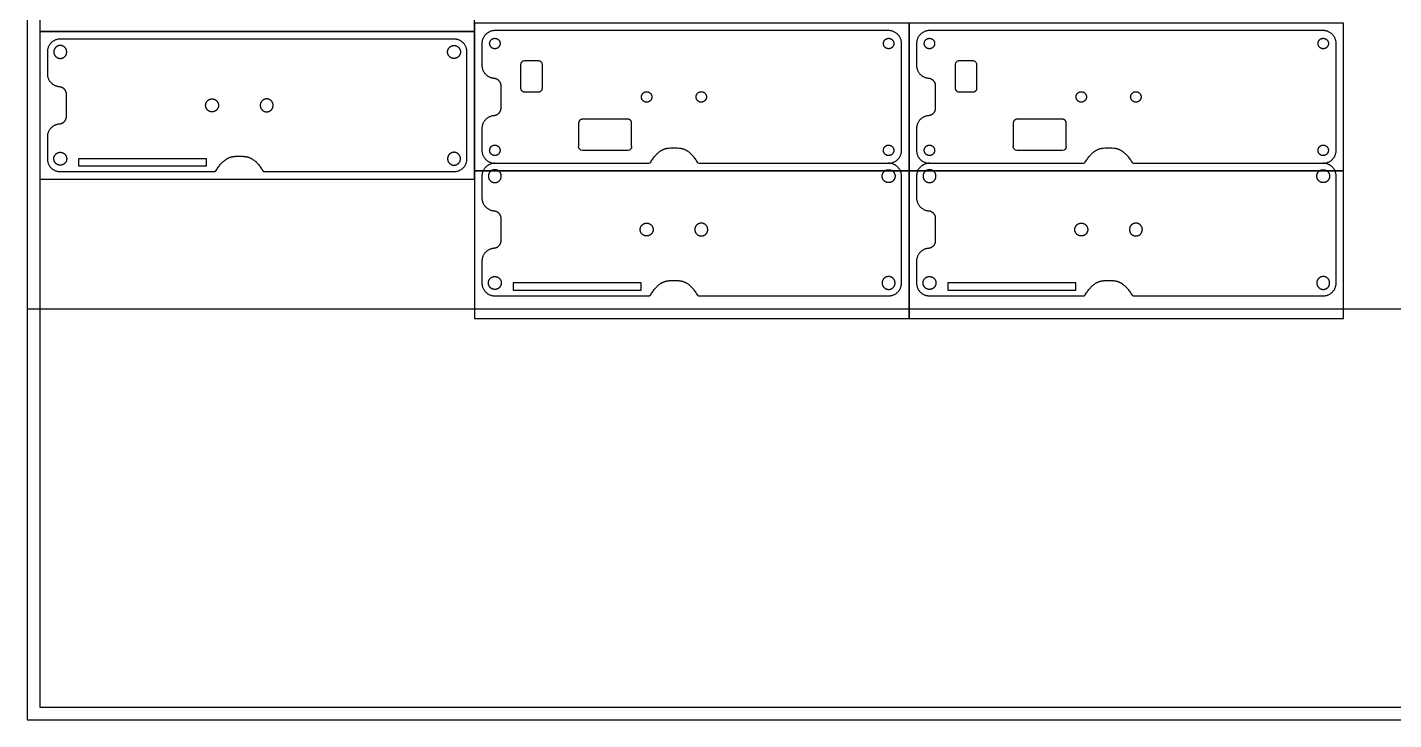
# Model space of a CAD drawing. Header units: millimetres. Extents: x 0 to 6370, y -460 to 1639.
# Drawn here: x 884 to 1430, y -460 to -184 of the extents above; entities that cross this region are included whole.
import ezdxf

# ---------------------------------------------------------------- set-up
doc = ezdxf.new("R2010")
doc.units = ezdxf.units.MM
doc.layers.add('Default', color=7, linetype='Continuous', true_color=0x000000)
doc.layers.add('ESP', color=7, linetype='Continuous', true_color=0x000000)

msp = doc.modelspace()

# ---------------------------------------------------------------- linework, layer by layer
at = {"layer": 'Default', "color": 5}
for p, q in [((1066.13, -190.29), (1066.13, -198.98)), ((1233.77, -232.98), (1233.77, -190.29)), ((1239.77, -190.29), (1239.77, -198.98)), ((1407.4, -232.98), (1407.4, -190.29)), ((892.5, -193.66), (892.5, -202.34)), ((1060.13, -236.34), (1060.13, -193.66)), ((1073.64, -207.11), (1073.64, -216.16)), ((1247.27, -207.11), (1247.27, -216.16)), ((900, -210.47), (900, -219.53)), ((892.5, -227.66), (892.5, -236.34)), ((1066.13, -224.29), (1066.13, -232.98)), ((1239.77, -224.29), (1239.77, -232.98)), ((1066.13, -243.29), (1066.13, -251.98)), ((1233.77, -285.98), (1233.77, -243.29)), ((1239.77, -243.29), (1239.77, -251.98)), ((1407.4, -285.98), (1407.4, -243.29)), ((1073.64, -260.11), (1073.64, -269.16)), ((1247.27, -260.11), (1247.27, -269.16)), ((1066.13, -277.29), (1066.13, -285.98)), ((1239.77, -277.29), (1239.77, -285.98))]:
    msp.add_line(p, q, dxfattribs=at)
at = {"layer": 'Default', "color": 1}
for p, q in [((1088.63, -209.76), (1083.23, -209.76)), ((1262.26, -209.76), (1256.86, -209.76)), ((1104.77, -222.06), (1104.77, -231.48)), ((1124.43, -220.56), (1106.27, -220.56)), ((1125.93, -231.48), (1125.93, -222.06)), ((1278.4, -222.06), (1278.4, -231.48)), ((1298.07, -220.56), (1279.9, -220.56)), ((1299.57, -231.48), (1299.57, -222.06))]:
    msp.add_line(p, q, dxfattribs=at)
at = {"layer": 'Default', "color": 5}
for points in [[(1228.61, -185.13), (1071.29, -185.13)], [(1402.25, -185.13), (1244.93, -185.13)], [(1054.98, -188.5), (897.66, -188.5)], [(1071.29, -238.13), (1131.93, -238.13)], [(1153.77, -238.13), (1228.61, -238.13)], [(1244.93, -238.13), (1305.57, -238.13)], [(1327.4, -238.13), (1402.25, -238.13)], [(897.66, -241.5), (958.3, -241.5)], [(980.13, -241.5), (1054.98, -241.5)], [(1071.29, -291.13), (1131.93, -291.13)], [(1153.77, -291.13), (1228.61, -291.13)], [(1244.93, -291.13), (1305.57, -291.13)], [(1327.4, -291.13), (1402.25, -291.13)]]:
    msp.add_lwpolyline(points, dxfattribs=at)
at = {"layer": 'Default', "color": 1}
for points in [[(1081.73, -208.26), (1081.73, -198.63, -0.414214), (1083.23, -197.13), (1088.63, -197.13, -0.414214), (1090.13, -198.63), (1090.13, -208.26)], [(1255.36, -208.26), (1255.36, -198.63, -0.414214), (1256.86, -197.13), (1262.26, -197.13, -0.414214), (1263.76, -198.63), (1263.76, -208.26)]]:
    msp.add_lwpolyline(points, format="xyb", dxfattribs=at)
for points in [[(904.98, -239.19), (956.13, -239.19), (956.13, -236.34), (904.98, -236.34)], [(1078.62, -288.83), (1129.77, -288.83), (1129.77, -285.98), (1078.62, -285.98)], [(1252.25, -288.83), (1303.4, -288.83), (1303.4, -285.98), (1252.25, -285.98)]]:
    msp.add_lwpolyline(points, close=True, dxfattribs=at)
at = {"layer": 'Default', "color": 1, "extrusion": (0, 0, -1)}
for centre, start, end in [((-1106.27, -231.48), 270, 0), ((-1124.44, -231.53), 177.9601, 267.9601), ((-1279.9, -231.48), 270, 0), ((-1298.07, -231.53), 177.9601, 267.9601)]:
    msp.add_arc(centre, 1.5, start, end, dxfattribs=at)
at = {"layer": 'Default', "color": 5, "extrusion": (0, 0, -1)}
for centre, start, end in [((-1142.85, -249.18), 80.8449, 90), ((-1142.85, -249.18), 90, 99.1551), ((-1316.49, -249.18), 80.8449, 90), ((-1316.49, -249.18), 90, 99.1551)]:
    msp.add_arc(centre, 17.24, start, end, dxfattribs=at)
at = {"layer": 'Default', "color": 5}
for centre, radius, start, end in [((1131.93, -227.68), 10.45, 270, 275.0479), ((1132.77, -237.18), 0.914, 275.0479, 328.5465), ((1152.93, -237.18), 0.914, 211.4535, 264.953), ((1153.77, -227.68), 10.45, 264.953, 270), ((1305.57, -227.68), 10.45, 270, 275.0479), ((1306.41, -237.18), 0.914, 275.0479, 328.5465), ((1326.57, -237.18), 0.914, 211.4535, 264.953), ((1327.4, -227.68), 10.45, 264.953, 270)]:
    msp.add_arc(centre, radius, start, end, dxfattribs=at)
for points, weights in [([(1071.29, -185.13), (1066.13, -185.13), (1066.13, -190.29)], [1, 0.707106781187, 1]), ([(1233.77, -190.29), (1233.77, -185.13), (1228.61, -185.13)], [1, 0.707106781187, 1]), ([(1244.93, -185.13), (1239.77, -185.13), (1239.77, -190.29)], [1, 0.707106781187, 1]), ([(1407.4, -190.29), (1407.4, -185.13), (1402.25, -185.13)], [1, 0.707106781187, 1]), ([(897.66, -188.5), (892.5, -188.5), (892.5, -193.66)], [1, 0.707106781187, 1]), ([(1060.13, -193.66), (1060.13, -188.5), (1054.98, -188.5)], [1, 0.707106781187, 1]), ([(1066.13, -198.98), (1066.13, -203.73), (1070.88, -204.12)], [1, 0.735061629416, 1]), ([(1239.77, -198.98), (1239.77, -203.73), (1244.51, -204.12)], [1, 0.735061629416, 1]), ([(892.5, -202.34), (892.5, -207.1), (897.24, -207.48)], [1, 0.735061629416, 1]), ([(1070.88, -204.12), (1073.64, -204.34), (1073.64, -207.11)], [1, 0.735061629416, 1]), ([(1244.51, -204.12), (1247.27, -204.34), (1247.27, -207.11)], [1, 0.735061629416, 1]), ([(897.24, -207.48), (900, -207.71), (900, -210.47)], [1, 0.735061629416, 1]), ([(1073.64, -216.16), (1073.64, -218.93), (1070.88, -219.15)], [1, 0.735061629416, 1]), ([(1247.27, -216.16), (1247.27, -218.93), (1244.51, -219.15)], [1, 0.735061629416, 1]), ([(897.24, -222.52), (892.5, -222.9), (892.5, -227.66)], [1, 0.735061629416, 1]), ([(900, -219.53), (900, -222.29), (897.24, -222.52)], [1, 0.735061629416, 1]), ([(1070.88, -219.15), (1066.13, -219.54), (1066.13, -224.29)], [1, 0.735061629416, 1]), ([(1244.51, -219.15), (1239.77, -219.54), (1239.77, -224.29)], [1, 0.735061629416, 1]), ([(1066.13, -232.98), (1066.13, -238.13), (1071.29, -238.13)], [1, 0.707106781187, 1]), ([(1133.55, -237.66), (1136.57, -232.73), (1140.11, -232.16)], [1.00000237525, 0.979066609271, 1.00000237525]), ([(1145.6, -232.16), (1149.13, -232.73), (1152.15, -237.66)], [1, 0.979064273689, 1]), ([(1228.61, -238.13), (1233.77, -238.13), (1233.77, -232.98)], [1, 0.707106781187, 1]), ([(1239.77, -232.98), (1239.77, -238.13), (1244.93, -238.13)], [1, 0.707106781187, 1]), ([(1307.19, -237.66), (1310.21, -232.73), (1313.74, -232.16)], [1.00000237525, 0.979066609271, 1.00000237525]), ([(1319.23, -232.16), (1322.77, -232.73), (1325.79, -237.66)], [1, 0.979064273689, 1]), ([(1402.25, -238.13), (1407.4, -238.13), (1407.4, -232.98)], [1, 0.707106781187, 1]), ([(892.5, -236.34), (892.5, -241.5), (897.66, -241.5)], [1, 0.707106781187, 1]), ([(892.5, -236.34), (892.5, -241.5), (897.66, -241.5)], [1, 0.707106781187, 1]), ([(959.92, -241.03), (962.94, -236.09), (966.47, -235.52)], [1.00000237525, 0.979066609271, 1.00000237525]), ([(966.47, -235.52), (967.84, -235.3), (969.22, -235.3)], [1, 0.996810235292, 1]), ([(969.22, -235.3), (970.6, -235.3), (971.96, -235.52)], [1, 0.996810239212, 1]), ([(971.96, -235.52), (975.5, -236.09), (978.52, -241.03)], [1, 0.979064273689, 1]), ([(1054.98, -241.5), (1060.13, -241.5), (1060.13, -236.34)], [1, 0.707106781187, 1]), ([(1071.29, -238.13), (1066.13, -238.13), (1066.13, -243.29)], [1, 0.707106781187, 1]), ([(1153.77, -238.13), (1153.77, -238.13), (1153.77, -238.13)], [0.999994862295, 0.999996238669, 0.999997615138]), ([(1233.77, -243.29), (1233.77, -238.13), (1228.61, -238.13)], [1, 0.707106781187, 1]), ([(1244.93, -238.13), (1239.77, -238.13), (1239.77, -243.29)], [1, 0.707106781187, 1]), ([(1327.4, -238.13), (1327.4, -238.13), (1327.4, -238.13)], [0.999994862295, 0.999996238669, 0.999997615138]), ([(1407.4, -243.29), (1407.4, -238.13), (1402.25, -238.13)], [1, 0.707106781187, 1]), ([(958.3, -241.5), (958.76, -241.5), (959.22, -241.46)], [1, 0.999029913385, 1]), ([(959.22, -241.46), (959.68, -241.42), (959.92, -241.03)], [1, 0.892984221784, 1]), ([(978.52, -241.03), (978.76, -241.42), (979.22, -241.46)], [1, 0.89298073496, 1]), ([(979.22, -241.46), (979.67, -241.5), (980.13, -241.5)], [1, 0.999030253958, 1]), ([(980.13, -241.5), (980.13, -241.5), (980.13, -241.5)], [0.999994862204, 0.999996238624, 0.999997615138]), ([(1066.13, -251.98), (1066.13, -256.73), (1070.88, -257.12)], [1, 0.735061629416, 1]), ([(1239.77, -251.98), (1239.77, -256.73), (1244.51, -257.12)], [1, 0.735061629416, 1]), ([(1070.88, -257.12), (1073.64, -257.34), (1073.64, -260.11)], [1, 0.735061629416, 1]), ([(1244.51, -257.12), (1247.27, -257.34), (1247.27, -260.11)], [1, 0.735061629416, 1]), ([(1070.88, -272.15), (1066.13, -272.54), (1066.13, -277.29)], [1, 0.735061629416, 1]), ([(1073.64, -269.16), (1073.64, -271.93), (1070.88, -272.15)], [1, 0.735061629416, 1]), ([(1244.51, -272.15), (1239.77, -272.54), (1239.77, -277.29)], [1, 0.735061629416, 1]), ([(1247.27, -269.16), (1247.27, -271.93), (1244.51, -272.15)], [1, 0.735061629416, 1]), ([(1066.13, -285.98), (1066.13, -291.13), (1071.29, -291.13)], [1, 0.707106781187, 1]), ([(1066.13, -285.98), (1066.13, -291.13), (1071.29, -291.13)], [1, 0.707106781187, 1]), ([(1133.55, -290.66), (1136.57, -285.73), (1140.11, -285.16)], [1.00000237525, 0.979066609271, 1.00000237525]), ([(1140.11, -285.16), (1141.47, -284.94), (1142.85, -284.94)], [1, 0.996810235292, 1]), ([(1142.85, -284.94), (1144.23, -284.94), (1145.6, -285.16)], [1, 0.996810239212, 1]), ([(1145.6, -285.16), (1149.13, -285.73), (1152.15, -290.66)], [1, 0.979064273689, 1]), ([(1228.61, -291.13), (1233.77, -291.13), (1233.77, -285.98)], [1, 0.707106781187, 1]), ([(1239.77, -285.98), (1239.77, -291.13), (1244.93, -291.13)], [1, 0.707106781187, 1]), ([(1239.77, -285.98), (1239.77, -291.13), (1244.93, -291.13)], [1, 0.707106781187, 1]), ([(1307.19, -290.66), (1310.21, -285.73), (1313.74, -285.16)], [1.00000237525, 0.979066609271, 1.00000237525]), ([(1313.74, -285.16), (1315.11, -284.94), (1316.49, -284.94)], [1, 0.996810235292, 1]), ([(1316.49, -284.94), (1317.87, -284.94), (1319.23, -285.16)], [1, 0.996810239212, 1]), ([(1319.23, -285.16), (1322.77, -285.73), (1325.79, -290.66)], [1, 0.979064273689, 1]), ([(1402.25, -291.13), (1407.4, -291.13), (1407.4, -285.98)], [1, 0.707106781187, 1]), ([(1131.93, -291.13), (1132.4, -291.13), (1132.85, -291.09)], [1, 0.999029913385, 1]), ([(1132.85, -291.09), (1133.31, -291.05), (1133.55, -290.66)], [1, 0.892984221784, 1]), ([(1152.15, -290.66), (1152.39, -291.05), (1152.85, -291.09)], [1, 0.89298073496, 1]), ([(1152.85, -291.09), (1153.31, -291.13), (1153.77, -291.13)], [1, 0.999030253958, 1]), ([(1153.77, -291.13), (1153.77, -291.13), (1153.77, -291.13)], [0.999994862204, 0.999996238624, 0.999997615138]), ([(1305.57, -291.13), (1306.03, -291.13), (1306.49, -291.09)], [1, 0.999029913385, 1]), ([(1306.49, -291.09), (1306.95, -291.05), (1307.19, -290.66)], [1, 0.892984221784, 1]), ([(1325.79, -290.66), (1326.03, -291.05), (1326.49, -291.09)], [1, 0.89298073496, 1]), ([(1326.49, -291.09), (1326.94, -291.13), (1327.4, -291.13)], [1, 0.999030253958, 1]), ([(1327.4, -291.13), (1327.4, -291.13), (1327.4, -291.13)], [0.999994862204, 0.999996238624, 0.999997615138])]:
    msp.add_rational_spline(points, weights, degree=2, dxfattribs=at)
at = {"layer": 'Default', "color": 5, "true_color": 0x0000ff}
for points in [[(897.66, -188.5), (892.5, -188.5), (892.5, -193.66)], [(1071.29, -238.13), (1066.13, -238.13), (1066.13, -243.29)], [(1244.93, -238.13), (1239.77, -238.13), (1239.77, -243.29)]]:
    msp.add_rational_spline(points, [1, 0.707106781187, 1], degree=2, dxfattribs=at)
at = {"layer": 'Default', "color": 1}
for points, knots in [([(1073.38, -190.29), (1073.38, -188.21), (1071.29, -188.21), (1069.21, -188.21), (1069.21, -190.29), (1069.21, -192.38), (1071.29, -192.38), (1073.38, -192.38), (1073.38, -190.29)], [0, 0, 0, 3.271655, 3.271655, 6.543309, 6.543309, 9.814964, 9.814964, 13.086618, 13.086618, 13.086618]), ([(1230.69, -190.29), (1230.69, -188.21), (1228.61, -188.21), (1226.53, -188.21), (1226.53, -190.29), (1226.53, -192.38), (1228.61, -192.38), (1230.69, -192.38), (1230.69, -190.29)], [0, 0, 0, 3.271655, 3.271655, 6.543309, 6.543309, 9.814964, 9.814964, 13.086618, 13.086618, 13.086618]), ([(1247.01, -190.29), (1247.01, -188.21), (1244.93, -188.21), (1242.85, -188.21), (1242.85, -190.29), (1242.85, -192.38), (1244.93, -192.38), (1247.01, -192.38), (1247.01, -190.29)], [0, 0, 0, 3.271655, 3.271655, 6.543309, 6.543309, 9.814964, 9.814964, 13.086618, 13.086618, 13.086618]), ([(1404.33, -190.29), (1404.33, -188.21), (1402.25, -188.21), (1400.16, -188.21), (1400.16, -190.29), (1400.16, -192.38), (1402.25, -192.38), (1404.33, -192.38), (1404.33, -190.29)], [0, 0, 0, 3.271655, 3.271655, 6.543309, 6.543309, 9.814964, 9.814964, 13.086618, 13.086618, 13.086618]), ([(895.08, -193.66), (895.08, -191.08), (897.66, -191.08), (900.24, -191.08), (900.24, -193.66), (900.24, -196.24), (897.66, -196.24), (895.08, -196.24), (895.08, -193.66)], [0, 0, 0, 4.052164, 4.052164, 8.104327, 8.104327, 12.156491, 12.156491, 16.208655, 16.208655, 16.208655]), ([(1057.56, -193.66), (1057.56, -191.08), (1054.98, -191.08), (1052.4, -191.08), (1052.4, -193.66), (1052.4, -196.24), (1054.98, -196.24), (1057.56, -196.24), (1057.56, -193.66)], [0, 0, 0, 4.052164, 4.052164, 8.104327, 8.104327, 12.156491, 12.156491, 16.208655, 16.208655, 16.208655]), ([(955.73, -215), (955.73, -217.58), (958.31, -217.58), (960.89, -217.58), (960.89, -215), (960.89, -212.42), (958.31, -212.42), (955.73, -212.42), (955.73, -215)], [0, 0, 0, 4.052164, 4.052164, 8.104327, 8.104327, 12.156491, 12.156491, 16.208655, 16.208655, 16.208655]), ([(982.71, -215), (982.71, -217.58), (980.13, -217.58), (977.55, -217.58), (977.55, -215), (977.55, -212.42), (980.13, -212.42), (982.71, -212.42), (982.71, -215)], [0, 0, 0, 4.052164, 4.052164, 8.104327, 8.104327, 12.156491, 12.156491, 16.208655, 16.208655, 16.208655]), ([(1134.03, -211.63), (1134.03, -209.55), (1131.94, -209.55), (1129.86, -209.55), (1129.86, -211.63), (1129.86, -213.72), (1131.94, -213.72), (1134.03, -213.72), (1134.03, -211.63)], [0, 0, 0, 3.271655, 3.271655, 6.543309, 6.543309, 9.814964, 9.814964, 13.086618, 13.086618, 13.086618]), ([(1155.84, -211.63), (1155.84, -209.55), (1153.76, -209.55), (1151.68, -209.55), (1151.68, -211.63), (1151.68, -213.72), (1153.76, -213.72), (1155.84, -213.72), (1155.84, -211.63)], [0, 0, 0, 3.271655, 3.271655, 6.543309, 6.543309, 9.814964, 9.814964, 13.086618, 13.086618, 13.086618]), ([(1307.66, -211.63), (1307.66, -209.55), (1305.58, -209.55), (1303.49, -209.55), (1303.49, -211.63), (1303.49, -213.72), (1305.58, -213.72), (1307.66, -213.72), (1307.66, -211.63)], [0, 0, 0, 3.271655, 3.271655, 6.543309, 6.543309, 9.814964, 9.814964, 13.086618, 13.086618, 13.086618]), ([(1329.48, -211.63), (1329.48, -209.55), (1327.4, -209.55), (1325.31, -209.55), (1325.31, -211.63), (1325.31, -213.72), (1327.4, -213.72), (1329.48, -213.72), (1329.48, -211.63)], [0, 0, 0, 3.271655, 3.271655, 6.543309, 6.543309, 9.814964, 9.814964, 13.086618, 13.086618, 13.086618]), ([(895.08, -236.34), (895.08, -238.92), (897.66, -238.92), (900.24, -238.92), (900.24, -236.34), (900.24, -233.76), (897.66, -233.76), (895.08, -233.76), (895.08, -236.34)], [0, 0, 0, 4.052164, 4.052164, 8.104327, 8.104327, 12.156491, 12.156491, 16.208655, 16.208655, 16.208655]), ([(1057.56, -236.34), (1057.56, -238.92), (1054.98, -238.92), (1052.4, -238.92), (1052.4, -236.34), (1052.4, -233.76), (1054.98, -233.76), (1057.56, -233.76), (1057.56, -236.34)], [0, 0, 0, 4.052164, 4.052164, 8.104327, 8.104327, 12.156491, 12.156491, 16.208655, 16.208655, 16.208655]), ([(1073.38, -232.98), (1073.38, -230.89), (1071.29, -230.89), (1069.21, -230.89), (1069.21, -232.98), (1069.21, -235.06), (1071.29, -235.06), (1073.38, -235.06), (1073.38, -232.98)], [0, 0, 0, 3.271655, 3.271655, 6.543309, 6.543309, 9.814964, 9.814964, 13.086618, 13.086618, 13.086618]), ([(1230.69, -232.98), (1230.69, -230.89), (1228.61, -230.89), (1226.53, -230.89), (1226.53, -232.98), (1226.53, -235.06), (1228.61, -235.06), (1230.69, -235.06), (1230.69, -232.98)], [0, 0, 0, 3.271655, 3.271655, 6.543309, 6.543309, 9.814964, 9.814964, 13.086618, 13.086618, 13.086618]), ([(1247.01, -232.98), (1247.01, -230.89), (1244.93, -230.89), (1242.85, -230.89), (1242.85, -232.98), (1242.85, -235.06), (1244.93, -235.06), (1247.01, -235.06), (1247.01, -232.98)], [0, 0, 0, 3.271655, 3.271655, 6.543309, 6.543309, 9.814964, 9.814964, 13.086618, 13.086618, 13.086618]), ([(1404.33, -232.98), (1404.33, -230.89), (1402.25, -230.89), (1400.16, -230.89), (1400.16, -232.98), (1400.16, -235.06), (1402.25, -235.06), (1404.33, -235.06), (1404.33, -232.98)], [0, 0, 0, 3.271655, 3.271655, 6.543309, 6.543309, 9.814964, 9.814964, 13.086618, 13.086618, 13.086618]), ([(1068.71, -243.29), (1068.71, -240.71), (1071.29, -240.71), (1073.87, -240.71), (1073.87, -243.29), (1073.87, -245.87), (1071.29, -245.87), (1068.71, -245.87), (1068.71, -243.29)], [0, 0, 0, 4.052164, 4.052164, 8.104327, 8.104327, 12.156491, 12.156491, 16.208655, 16.208655, 16.208655]), ([(1231.19, -243.29), (1231.19, -240.71), (1228.61, -240.71), (1226.03, -240.71), (1226.03, -243.29), (1226.03, -245.87), (1228.61, -245.87), (1231.19, -245.87), (1231.19, -243.29)], [0, 0, 0, 4.052164, 4.052164, 8.104327, 8.104327, 12.156491, 12.156491, 16.208655, 16.208655, 16.208655]), ([(1242.35, -243.29), (1242.35, -240.71), (1244.93, -240.71), (1247.51, -240.71), (1247.51, -243.29), (1247.51, -245.87), (1244.93, -245.87), (1242.35, -245.87), (1242.35, -243.29)], [0, 0, 0, 4.052164, 4.052164, 8.104327, 8.104327, 12.156491, 12.156491, 16.208655, 16.208655, 16.208655]), ([(1404.82, -243.29), (1404.82, -240.71), (1402.25, -240.71), (1399.67, -240.71), (1399.67, -243.29), (1399.67, -245.87), (1402.25, -245.87), (1404.82, -245.87), (1404.82, -243.29)], [0, 0, 0, 4.052164, 4.052164, 8.104327, 8.104327, 12.156491, 12.156491, 16.208655, 16.208655, 16.208655]), ([(1129.36, -264.63), (1129.36, -267.21), (1131.94, -267.21), (1134.52, -267.21), (1134.52, -264.63), (1134.52, -262.06), (1131.94, -262.06), (1129.36, -262.06), (1129.36, -264.63)], [0, 0, 0, 4.052164, 4.052164, 8.104327, 8.104327, 12.156491, 12.156491, 16.208655, 16.208655, 16.208655]), ([(1156.34, -264.63), (1156.34, -267.21), (1153.76, -267.21), (1151.18, -267.21), (1151.18, -264.63), (1151.18, -262.06), (1153.76, -262.06), (1156.34, -262.06), (1156.34, -264.63)], [0, 0, 0, 4.052164, 4.052164, 8.104327, 8.104327, 12.156491, 12.156491, 16.208655, 16.208655, 16.208655]), ([(1303, -264.63), (1303, -267.21), (1305.58, -267.21), (1308.16, -267.21), (1308.16, -264.63), (1308.16, -262.06), (1305.58, -262.06), (1303, -262.06), (1303, -264.63)], [0, 0, 0, 4.052164, 4.052164, 8.104327, 8.104327, 12.156491, 12.156491, 16.208655, 16.208655, 16.208655]), ([(1329.98, -264.63), (1329.98, -267.21), (1327.4, -267.21), (1324.82, -267.21), (1324.82, -264.63), (1324.82, -262.06), (1327.4, -262.06), (1329.98, -262.06), (1329.98, -264.63)], [0, 0, 0, 4.052164, 4.052164, 8.104327, 8.104327, 12.156491, 12.156491, 16.208655, 16.208655, 16.208655]), ([(1068.71, -285.98), (1068.71, -288.56), (1071.29, -288.56), (1073.87, -288.56), (1073.87, -285.98), (1073.87, -283.4), (1071.29, -283.4), (1068.71, -283.4), (1068.71, -285.98)], [0, 0, 0, 4.052164, 4.052164, 8.104327, 8.104327, 12.156491, 12.156491, 16.208655, 16.208655, 16.208655]), ([(1231.19, -285.98), (1231.19, -288.56), (1228.61, -288.56), (1226.03, -288.56), (1226.03, -285.98), (1226.03, -283.4), (1228.61, -283.4), (1231.19, -283.4), (1231.19, -285.98)], [0, 0, 0, 4.052164, 4.052164, 8.104327, 8.104327, 12.156491, 12.156491, 16.208655, 16.208655, 16.208655]), ([(1242.35, -285.98), (1242.35, -288.56), (1244.93, -288.56), (1247.51, -288.56), (1247.51, -285.98), (1247.51, -283.4), (1244.93, -283.4), (1242.35, -283.4), (1242.35, -285.98)], [0, 0, 0, 4.052164, 4.052164, 8.104327, 8.104327, 12.156491, 12.156491, 16.208655, 16.208655, 16.208655]), ([(1404.82, -285.98), (1404.82, -288.56), (1402.25, -288.56), (1399.67, -288.56), (1399.67, -285.98), (1399.67, -283.4), (1402.25, -283.4), (1404.82, -283.4), (1404.82, -285.98)], [0, 0, 0, 4.052164, 4.052164, 8.104327, 8.104327, 12.156491, 12.156491, 16.208655, 16.208655, 16.208655])]:
    msp.add_rational_spline(points, [1, 0.707106781187, 1, 0.707106781187, 1, 0.707106781187, 1, 0.707106781187, 1], degree=2, knots=knots, dxfattribs=at)
for points in [[(1083.23, -209.76), (1081.73, -209.76), (1081.73, -208.26)], [(1090.13, -208.26), (1090.13, -209.76), (1088.63, -209.76)], [(1256.86, -209.76), (1255.36, -209.76), (1255.36, -208.26)], [(1263.76, -208.26), (1263.76, -209.76), (1262.26, -209.76)], [(1106.27, -220.56), (1104.77, -220.56), (1104.77, -222.06)], [(1125.93, -222.06), (1125.93, -220.56), (1124.43, -220.56)], [(1279.9, -220.56), (1278.4, -220.56), (1278.4, -222.06)], [(1299.57, -222.06), (1299.57, -220.56), (1298.07, -220.56)]]:
    msp.add_rational_spline(points, [1, 0.707106781187, 1], degree=2, dxfattribs=at)
at = {"layer": 'ESP', "color": 1}
for p, q in [((1124.49, -233.03), (1106.27, -232.98)), ((1298.12, -233.03), (1279.9, -232.98))]:
    msp.add_line(p, q, dxfattribs=at)
at = {"layer": 'ESP'}
for points in [[(884.5, -296.3), (1482.1, -296.3), (1482.1, -3.5), (884.5, -3.5)], [(884.5, -460.5), (1697.5, -460.5), (1697.5, -3.5), (884.5, -3.5)], [(889.5, -455.5), (1692.5, -455.5), (1692.5, -8.5), (889.5, -8.5)], [(889.5, -185.5), (1063.13, -185.5), (1063.13, -126.5), (889.5, -126.5)], [(889.5, -244.5), (1063.13, -244.5), (1063.13, -185.5), (889.5, -185.5)], [(1063.13, -241.13), (1236.77, -241.13), (1236.77, -182.13), (1063.13, -182.13)], [(1236.77, -241.13), (1410.4, -241.13), (1410.4, -182.13), (1236.77, -182.13)], [(1063.13, -300.13), (1236.77, -300.13), (1236.77, -241.13), (1063.13, -241.13)], [(1236.77, -300.13), (1410.4, -300.13), (1410.4, -241.13), (1236.77, -241.13)]]:
    msp.add_lwpolyline(points, close=True, dxfattribs=at)

doc.saveas('drawing.dxf')
